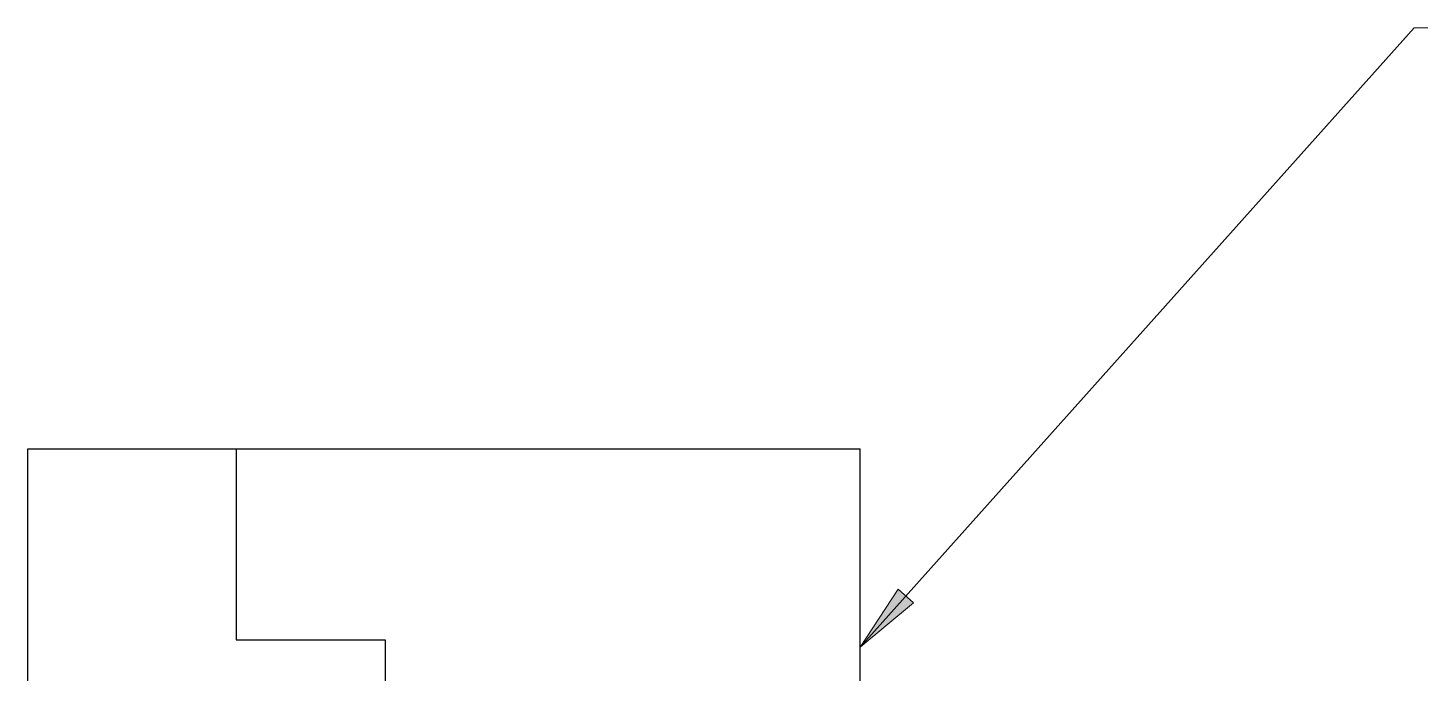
# Model space of a CAD drawing. Header units: inches. Extents: x 45 to 557, y 129 to 755.
# Drawn here: x 45.1 to 234.8, y 654.8 to 742.6 of the extents above; entities that cross this region are included whole.
import ezdxf

# ---------------------------------------------------------------- set-up
doc = ezdxf.new("R2010")
doc.units = ezdxf.units.IN
doc.header["$MEASUREMENT"] = 0
doc.layers.add('Annotations', color=7, linetype='Continuous')
doc.layers.add('Brain', color=7, linetype='Continuous')

msp = doc.modelspace()

# ---------------------------------------------------------------- hatches: boundary and pattern name
at = {"layer": 'Annotations', "true_color": 0xffffff}
h = msp.add_hatch(color=7, dxfattribs=at)
h.dxf.hatch_style = 2
h.paths.add_polyline_path([(491.7, 308.3), (482.3, 306.9), (482.3, 309.8)])
h.paths.add_polyline_path([(264.9, 308.3), (274.3, 309.8), (274.3, 306.9)])
h.paths.add_polyline_path([(158.5, 658.3), (163.7, 666.2), (165.8, 664.3)])

# ---------------------------------------------------------------- linework, layer by layer
at = {"layer": 'Annotations', "color": 7, "lineweight": 18, "true_color": 0xffffff}
for points in [[(234, 742.6), (158.5, 658.3)], [(258.8, 742.6), (234, 742.6)], [(158.5, 658.3), (163.7, 666.2), (165.8, 664.3), (158.5, 658.3)]]:
    msp.add_lwpolyline(points, dxfattribs=at)
at = {"layer": 'Annotations', "lineweight": 0}
msp.add_lwpolyline([(158.5, 658.3), (163.7, 666.2), (165.8, 664.3)], dxfattribs=at)
at = {"layer": 'Brain', "color": 7, "lineweight": 25, "true_color": 0xffffff}
for points in [[(45.1, 685.3), (73.5, 685.3)], [(45.1, 345.2), (45.1, 685.3)], [(73.5, 685.3), (158.5, 685.3)], [(73.5, 685.3), (73.5, 659.3)], [(73.5, 685.3), (73.5, 659.3)], [(158.5, 345.2), (158.5, 685.3)], [(73.5, 659.3), (93.8, 659.3)], [(73.5, 659.3), (93.8, 659.3)], [(93.8, 659.3), (93.8, 625)], [(93.8, 659.3), (93.8, 625)]]:
    msp.add_lwpolyline(points, dxfattribs=at)

doc.saveas('drawing.dxf')
